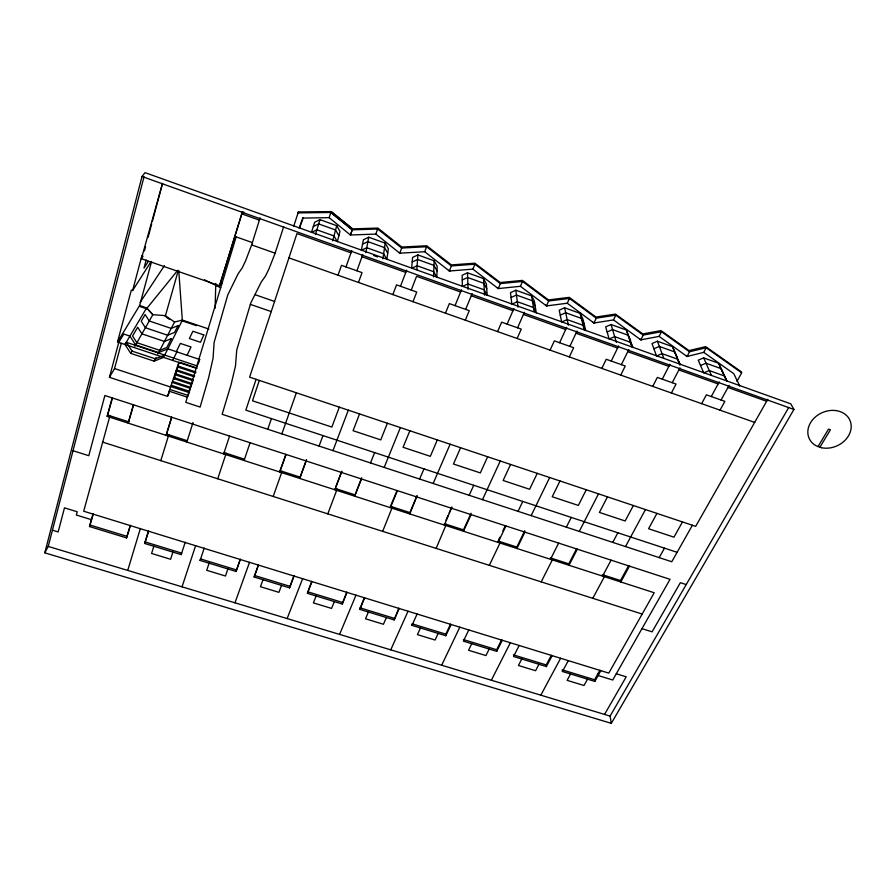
<?xml version="1.0" encoding="UTF-8"?>
<svg xmlns="http://www.w3.org/2000/svg" width="896" height="896" viewBox="0 0 896 896"><rect width="100%" height="100%" fill="white"/><g stroke="black" fill="none" stroke-linecap="round" stroke-linejoin="round"><path stroke-width="1.34" d="M446.309 524.317L436.15 548.397M445.838 634.155L412.059 623.795L411.981 625.374L445.827 635.746L445.838 634.155L450.542 624.165M215.096 308.302L215.79 283.427M433.541 276.931L434.146 260.781L417.906 254.934L412.574 257.432L411.656 268.307L417.11 265.765L433.731 271.723L436.822 277.323L437.158 266.269L434.146 260.781M409.875 512.568L409.797 513.934L417.088 495.69L409.875 512.568L390.488 506.307L390.365 507.662L397.454 490.672M364.314 597.576L359.8 609.381L394.162 619.909L398.754 608.194M416.83 269.629L417.906 254.934M392.426 506.934L382.67 531.35M311.741 581.37L307.373 593.32L342.238 604.005L346.696 592.144M361.67 477.658L354.67 496.16L361.502 478.979M382.894 258.798L385.19 243.141L368.726 237.216L363.406 239.747L361.334 250.298L366.766 247.71L383.634 253.758L386.859 259.437L388.349 248.718L385.19 243.141M337.131 489.093L327.802 513.867M365.848 252.694L368.726 237.216M258.418 564.782L254.139 577.002L289.542 587.854L293.866 575.859M300.093 477.142L299.802 478.464L306.522 459.704L300.093 477.142L280.078 470.68L285.914 454.395M350.459 234.909L352.262 229.79M282.083 471.33L273.202 496.462M280.078 470.68L279.742 471.99L286.037 454.44M44.8 552.832L142.005 176.49L145.085 172.659L790.821 403.861L793.923 409.461L611.318 723.341L44.8 552.832L48.227 546.414L144.032 176.702M332.685 240.834L336.694 225.669L319.995 219.654L314.686 222.23L311.45 232.434L316.87 229.813L333.973 235.95L337.344 241.707L339.976 231.325L336.694 225.669M199.427 360.842L196.146 368.267L117.522 341.992L131.331 290.114L132.608 290.55L151.189 261.408M169.075 393.008L167.496 396.368L109.435 377.328L118.765 342.406L123.805 334.04L129.909 336.09L135.621 344.904L158.626 352.587L167.854 348.858L199.976 359.61M132.608 290.55L141.859 255.853L143.024 256.256L141.4 258.709L219.554 285.746L242.536 211.501M144.469 250.858L145.555 246.803M148.086 237.35L151.693 223.854M152.421 221.155L162.534 183.344L141.4 258.709M109.435 377.328L114.542 368.57L121.307 343.336M146.182 260.03L144.01 268.117L148.344 261.397M109.95 415.789L83.686 511.213L608.776 673.109L654.214 592.749L107.162 416.349L112.157 397.88M107.162 416.349L112.482 397.992M117.522 341.992L139.63 305.491L151.547 261.654M236.454 569.934L200.592 558.936L200.099 560.437L236.04 571.458L240.274 559.182M130.491 525.325L126.56 537.902L89.51 526.546L92.96 514.069M89.51 526.546L93.33 513.867M133.358 404.779L128.206 423.125L133.627 404.869M165.222 316.445L178.282 270.491M167.496 396.368L178.998 362.051M126.56 537.902L130.222 525.56M174.059 379.445L178.774 363.518M171.584 417.211L166.141 435.366L171.752 417.267M127.736 570.427L140.314 528.674M160.798 460.645L168.773 434.773M236.163 236.88L185.763 402.36L200.122 407.064L208.678 377.574L213.046 358.355L214.122 342.406L227.774 294.93L238.078 273.84L242.267 267.859L245.728 260.523L251.653 244.899L260.12 217.784M243.029 214.301L243.757 211.938M169.042 391.16L187.342 397.174L188.093 395.45L189.515 391.306L171.282 385.291M189.818 390.342L190.4 388.405L172.155 382.379M191.419 385.504L190.826 387.453L172.603 381.427M192.416 382.614L193.01 380.677L174.776 374.64M144.659 543.446L145.264 541.968L181.698 553.134L181.16 554.635L144.659 543.446L148.411 531.171M145.264 541.968L148.646 530.925M315.392 234.64L319.995 219.654M219.554 285.746L242.402 211.893M153.821 546.258L151.592 553.459L170.61 559.272L172.906 552.104M692.406 525.258L671.776 561.747L222.141 414.288L230.966 384.989L235.502 365.893L236.734 350.045L250.813 302.882L261.307 281.938L265.53 275.99L269.058 268.699L275.117 253.187L283.674 226.71M181.16 554.635L185.248 542.214M293.675 226.33L298.39 211.938L331.162 211.59L352.542 228.861L377.843 228.077L401.8 247.038L426.698 245.762L451.371 264.914L474.869 263.2L500.248 282.531L522.368 280.403L548.442 299.914L569.229 297.36L595.952 317.038L615.44 314.093L642.802 333.939L661.024 330.602L689.013 350.594L705.667 346.618L741.048 371.605L741.653 372.814L736.982 381.315M229.566 436.072L223.686 453.914L224.134 452.626L244.462 459.189L244.059 460.488L250.085 442.747M299.398 228.234L303.162 218.086M182.034 586.824L195.608 545.72M217.728 478.789L226.173 453.286M256.088 379.322L245.829 410.155L677.107 552.317M259.325 380.408L252.504 400.792L331.856 427.078L339.326 407.165M200.099 560.437L204.232 548.072M209.115 563.203L206.707 570.293L225.445 576.016L227.909 568.96M741.653 372.814L706.194 347.76L703.763 352.363L687.053 356.474L659.109 336.381L640.83 339.853L613.502 319.917L593.97 323.008L567.28 303.229L546.448 305.917L520.408 286.306L498.243 288.579L472.886 269.147L449.355 271.006L424.704 251.742L399.762 253.176L375.838 234.091L350.426 234.998L329.134 217.661L330.893 212.498L298.043 212.878L298.39 211.938M267.758 429.251L271.443 418.6M299.253 228.122L302.792 217.952M350.426 235.01L352.251 229.835L377.675 229.006L401.688 248.035L426.642 246.736L451.371 265.944L474.914 264.197L500.36 283.595L522.525 281.434L548.643 301L569.475 298.424L596.254 318.158L615.776 315.179L643.205 335.082L661.461 331.71L689.506 351.77L706.194 347.76M281.859 433.877L296.363 392.795M338.016 275.218L341.499 265.339L362.04 272.619L358.478 282.442M236.04 571.458L240.285 559.496M345.99 266.93L351.803 250.555M234.976 602.818L249.514 562.341M356.91 270.805L362.79 254.486M375.838 234.091L377.675 229.006M254.139 577.002L258.474 565.107M263.021 579.723L260.445 586.701L278.902 592.346L281.534 585.402M319.066 446.074L322.974 435.579M399.762 253.176L401.688 248.035M332.965 450.632L348.32 410.166M392.84 294.582L396.536 284.861L416.752 292.04L412.978 301.694M400.49 286.261L406.638 270.155M289.542 587.854L294.056 576.072M359.542 413.93L353.08 430.707L380.744 439.88L387.397 423.237M424.704 251.742L426.642 246.736M411.242 290.08L416.584 276.282L460.611 292.006M335.63 487.222L341.835 471.195L334.925 489.787L335.149 488.454L354.85 494.805M287.134 618.565L302.613 578.715M307.373 593.32L311.976 581.605M316.12 595.997L313.376 602.874L331.565 608.418L334.354 601.586M370.496 462.941L374.618 452.603M449.355 271.006L451.371 265.944M445.458 313.174L449.344 303.598L469.258 310.666L465.304 320.186M384.194 467.432L400.378 427.582M455.045 305.626L461.53 289.778M192.438 423.998L192.954 422.755L186.838 442.042L187.354 440.765L166.701 434.101M472.886 269.147L474.914 264.197M409.864 430.752L403.066 447.283L430.338 456.333L437.315 439.936M342.238 604.005L347.032 592.402M465.64 309.389L472.17 293.586M390.992 505.098L397.051 490.549M339.584 634.402L355.992 595.168M359.8 609.381L364.683 597.856M498.243 288.579L500.36 283.595M419.63 479.058L423.965 468.877M368.424 612.024L365.523 618.789L383.443 624.266L386.389 617.534M497.582 331.587L501.659 322.168L521.259 329.123L517.126 338.486M433.138 483.482L450.117 444.214M520.408 286.306L522.525 281.434M507.125 324.106L513.912 308.504M460.589 447.72L453.454 464.005L480.334 472.92L487.637 456.77M517.552 327.802L524.395 312.256M394.162 619.909L399.213 608.496M445.995 520.128L448.123 515.357M449.187 512.971L451.853 507.002L444.382 525.09L444.405 523.701L463.49 529.861L463.512 531.25L471.106 514.629L471.072 513.262M390.746 649.858L408.038 611.218M546.448 305.917L548.643 301M469.19 495.309L473.715 485.274M411.981 625.374L417.122 614.018M463.49 529.861L470.534 514.45M567.28 303.229L569.475 298.424M420.482 627.973L417.424 634.637L435.075 640.035L438.178 633.405M550.099 350.134L554.344 340.861L573.653 347.715L569.341 356.933M482.496 499.677L500.259 460.992M559.597 342.72L566.675 327.365M510.586 464.442L503.126 480.48L529.614 489.272L537.242 473.357M187.107 355.298L191.005 346.987L180.342 343.414L176.288 351.68M569.856 346.371L577.002 331.061M445.827 635.746L451.136 624.512M593.97 323.008L596.254 318.158M498.624 539.739L499.822 537.208M502.835 530.891L505.243 525.84M505.938 525.963L498.109 542.405L498.019 541.005L516.824 547.064L516.947 548.486L524.899 532.123M441.672 665.235L459.827 627.189M489.339 565.342L500.002 543.021L499.912 541.61M518.034 511.325L522.771 501.446M613.502 319.917L615.776 315.179M468.787 629.944L463.389 641.133L496.731 651.347L502.286 640.282M601.81 368.402L606.234 359.274L625.251 366.027L620.76 375.099M531.149 515.637L549.674 477.512M516.824 547.064L524.765 530.734M471.755 643.698L468.563 650.261L485.946 655.57L489.194 649.04M611.251 361.054L618.632 345.946M172.704 360.45L176.904 351.882M559.989 480.962L552.216 496.765L578.334 505.434L586.264 489.754M621.365 364.65L628.802 349.574M640.83 339.853L643.205 335.082M496.731 651.347L496.653 649.734L501.581 639.901M659.109 336.381L661.461 331.71M566.328 527.173L571.256 517.429M550.469 559.294L558.656 543.099M491.355 680.243L510.35 642.768M541.195 581.874L552.328 559.888L552.149 558.466M208.925 329.067L182.47 320.096L163.52 357.392L154.157 361.155L130.782 353.394L124.97 344.467L146.619 307.933L139.63 305.491M519.165 645.478L513.531 656.499L546.392 666.568L552.182 655.659M652.736 386.389L657.339 377.406L676.066 384.048L671.395 392.986M579.264 531.406L598.517 493.853M662.278 379.165L669.939 364.291M577.326 549.17L569.016 565.275L568.803 563.842L576.453 549.002M521.774 659.019L518.437 665.482L535.573 670.723L538.966 664.294M607.466 496.843L599.402 512.422L625.15 520.968L633.371 505.512M672.235 382.693L679.952 367.864M154.157 361.155L156.072 357.482M157.886 353.987L174.563 322L182.47 320.096M687.053 356.474L689.506 351.77M546.392 666.568L546.213 664.933L551.354 655.256M612.752 542.394L617.859 532.784M602.56 576.094L611.094 560.157M540.826 695.184L560.627 658.269M592.794 598.315L604.397 576.677L604.117 575.232M701.646 403.67L706.406 394.822L724.864 401.363L720.037 410.166M625.509 546.571L645.456 509.555M600.858 670.667L594.843 681.419L562.442 671.485L568.322 660.643M711.278 396.547L719.208 381.898M629.474 566.138L620.827 581.974L620.514 580.53L628.477 565.914M656.947 513.397L648.581 528.741L673.96 537.163L682.483 521.942M570.573 673.982L567.101 680.344L583.99 685.507L587.507 679.168M721.09 400.03L729.075 385.426M659.187 557.626L664.474 548.15M594.843 681.419L594.574 679.762L599.906 670.242M767.782 399.269L695.688 526.355L249.614 377.16L296.957 233.554L350.986 252.851M130.782 353.394L132.16 350.963M134.826 346.304L152.858 314.675L165.245 315.627L174.563 322M604.554 714.426L626.203 676.816L616.28 673.747M611.318 723.341L610.086 716.094L788.738 407.478M125.048 344.501L126.358 342.306L197.176 365.938M817.992 446.611L828.531 429.117L830.424 429.789L819.874 447.272M140.157 302.378L164.427 265.664M177.789 270.245L146.53 308.75L140.347 306.656M313.331 226.52L318.674 223.922L335.552 229.992L338.878 235.693M362.533 244.182L367.898 241.629L384.541 247.61L387.722 253.221M412.182 262.002L417.57 259.493L433.978 265.384L437.024 270.917M467.499 272.798L462.157 275.262L462.392 286.474L467.869 283.965L484.243 289.845L487.2 295.355L486.394 283.976L483.515 278.566L467.499 272.798L468.048 289.274M462.258 279.978L467.656 277.502L483.818 283.315L486.73 288.758M515.85 290.214L510.485 292.645L511.84 304.181L517.328 301.706L533.467 307.496L536.278 312.928L534.386 301.235L531.642 295.904L515.85 290.214L518.022 307.16M511.056 297.494L516.477 295.053L532.403 300.776L535.181 306.152M564.603 307.776L559.216 310.173L561.669 322.022L567.179 319.592L583.083 325.293L585.76 330.646L582.781 318.64L580.16 313.387L564.603 307.776L568.4 325.192M560.258 315.157L565.69 312.749L581.392 318.394L584.035 323.691M611.061 324.52L605.674 326.872L609.157 339.013L614.678 336.627L630.358 342.25L632.912 347.525L626.416 330.053L611.061 324.52L616.392 342.373M607.141 331.979L612.584 329.616L628.074 335.182L630.594 340.402M657.418 341.219L652.019 343.538L656.522 355.97L662.054 353.618L677.51 359.162L679.941 364.358L672.56 346.674L657.418 341.219L663.813 358.322M653.912 348.768L659.366 346.438L674.643 351.926L677.051 357.078M703.662 357.874L698.242 360.17L703.741 372.882L709.285 370.552L724.539 376.029L726.835 381.147L718.581 363.261L703.662 357.874L711.424 375.368M700.56 365.512L706.026 363.216L721.09 368.626L723.374 373.71M164.685 355.096L155.355 358.848L132.082 351.109L126.358 342.306M302.747 218.086L329.134 217.661M48.227 546.414L610.086 716.094M52.427 530.186L58.173 531.933L64.478 507.853L77.224 511.784L76.339 515.043L91.403 519.669M90.227 525.09L127.21 536.424M254.52 575.478L289.856 586.309M307.653 591.763L342.451 602.437M359.979 607.813L394.262 618.33M463.366 639.531L496.653 649.734M513.419 654.875L546.213 664.933M594.574 679.762L562.24 669.85L562.442 671.485M641.973 628.645L652.075 631.848L680.366 582.691L686.213 584.584M73.024 450.71L88.794 455.706L104.866 395.517L670.051 579.331L612.73 680.008L598.147 675.517L597.867 673.882M102.469 442.053L642.174 614.051M107.845 415.106L128.845 421.882M550.29 557.872L568.803 563.842M602.28 574.65L620.514 580.53M170.71 386.523L188.978 392.549M114.542 368.57L170.374 386.96M169.848 389.446L188.093 395.45M176.086 370.765L194.32 376.813M175.224 373.699L193.424 379.736M173.914 377.563L192.125 383.589L191.71 384.541L173.466 378.504M180.298 362.477L197.221 368.122M177.834 365.982L196.022 372.03M177.397 366.901L195.619 372.96M176.523 369.835L194.723 375.883M196.482 325.696L182.381 320.914L178.752 270.547M250.342 304.382L271.242 311.584M255.315 294.773L274.579 301.448M220.752 283.181L221.939 283.584M234.954 236.454L252.37 242.614M288.938 257.88L754.656 422.397M251.653 244.899L275.117 253.187M373.71 255.517L377.653 256.928M142.005 176.49L793.923 409.461M241.819 213.875L259.381 220.147M361.973 256.771L405.776 272.418M471.251 295.803L512.96 310.699M523.432 314.44L565.678 329.526M575.994 333.211L617.602 348.062M627.76 351.691L668.864 366.374M678.866 369.947L718.088 383.947M727.955 387.475L766.64 401.285M398.955 252.526L400.602 253.12M448.526 270.357L450.15 270.939M497.392 287.93L498.994 288.512M545.574 305.256L547.142 305.827M593.074 322.347L594.63 322.907M639.923 339.192L641.446 339.741M686.112 355.802L687.613 356.339M204.478 279.787L220.752 287.818M166.32 317.195L169.624 319.458M703.763 352.363L733.79 373.699L739.76 386.042M352.318 229.835L330.893 212.498L352.251 229.835M331.162 211.59L352.475 228.872M718.581 363.261L726.79 380.867M672.56 346.674L679.874 365.086M626.416 330.053L631.859 346.886M580.16 313.387L584.192 329.818M531.642 295.904L534.128 311.629M483.515 278.566L484.602 295.198M203.806 334.936L200.469 342.283L189.381 338.554L192.875 331.24L203.806 334.936M171.405 338.598L166.858 347.491L159.79 350.347L136.886 342.686L132.563 336.011L137.682 327.253L141.915 333.861L164.438 341.421L171.405 338.598M178.035 325.629L174.552 332.438L167.664 335.238L145.398 327.746L141.221 321.194L145.141 314.507L149.251 320.981L171.226 328.406L178.035 325.629M821.43 447.709L816.536 445.984A22.31 18.189 -23.8 0 1 819.258 414.154A22.31 18.189 -23.8 0 1 851.166 425.421A22.31 18.189 -23.8 0 1 821.43 447.709M152.858 314.675L146.619 307.933L152.858 314.675"/></g></svg>
